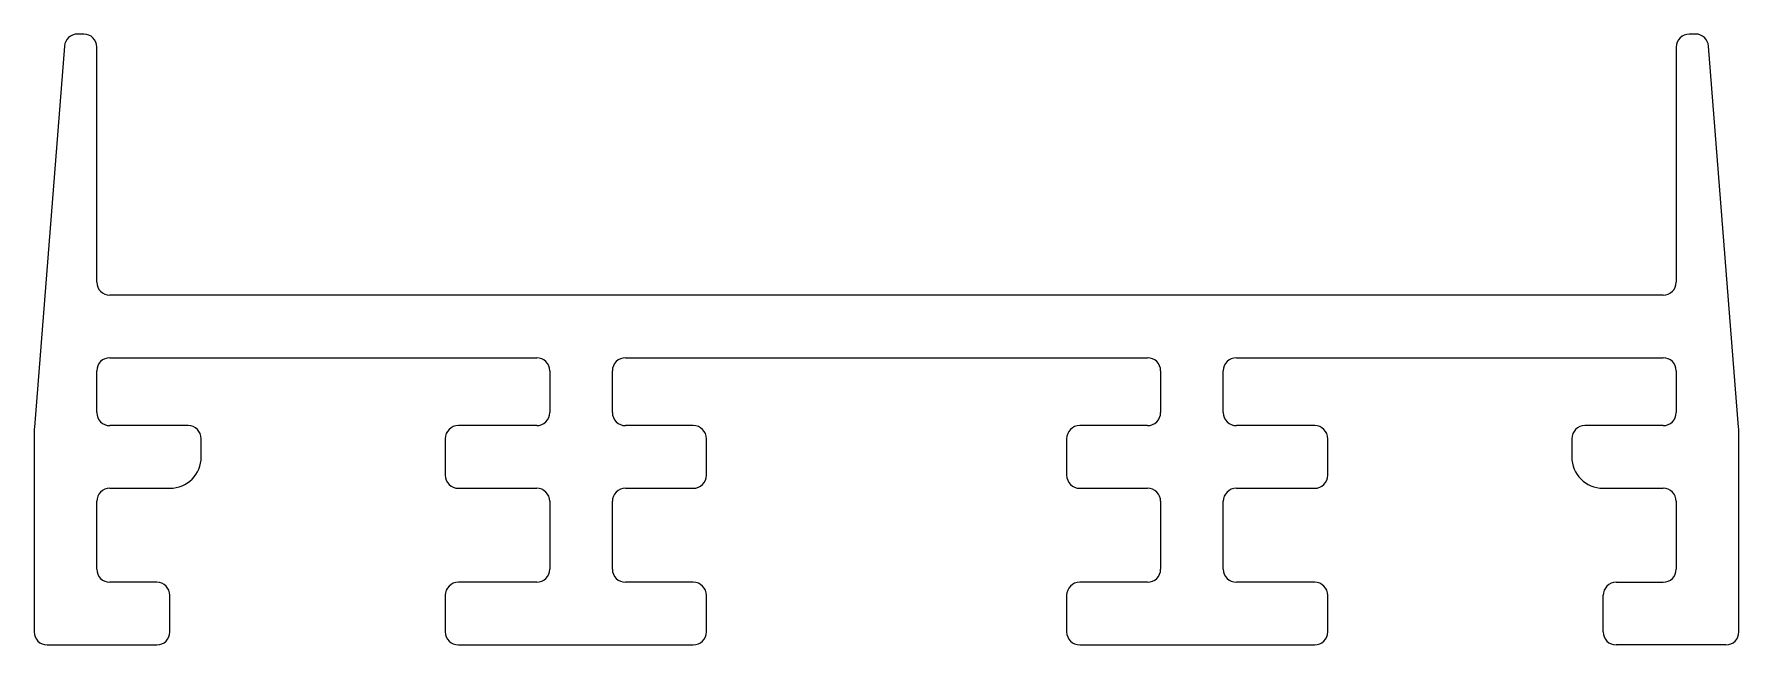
# Model space of a CAD drawing. Extents: x 2543.2 to 2575.9, y 1598.5 to 1610.2.
import ezdxf

# ---------------------------------------------------------------- set-up
doc = ezdxf.new("R2010")
doc.units = 0
doc.layers.get('0').update_dxf_attribs({"linetype": 'CONTINUOUS'})

msp = doc.modelspace()

# ---------------------------------------------------------------- linework, layer by layer
for p, q in [((2543.786, 1609.996), (2543.209, 1602.697)), ((2544.154, 1610.227), (2544.035, 1610.227)), ((2544.404, 1605.477), (2544.404, 1609.977)), ((2574.654, 1609.977), (2574.654, 1605.477)), ((2575.023, 1610.227), (2574.904, 1610.227)), ((2575.848, 1602.697), (2575.272, 1609.996)), ((2574.404, 1605.227), (2544.654, 1605.227)), ((2544.404, 1602.977), (2544.404, 1603.777)), ((2544.654, 1604.027), (2552.829, 1604.027)), ((2553.079, 1603.777), (2553.079, 1602.977)), ((2554.279, 1602.977), (2554.279, 1603.777)), ((2554.529, 1604.027), (2564.529, 1604.027)), ((2564.779, 1603.777), (2564.779, 1602.977)), ((2565.979, 1602.977), (2565.979, 1603.777)), ((2566.229, 1604.027), (2574.404, 1604.027)), ((2574.654, 1603.777), (2574.654, 1602.977)), ((2543.204, 1602.556), (2543.204, 1598.777)), ((2546.154, 1602.727), (2544.654, 1602.727)), ((2546.404, 1602.127), (2546.404, 1602.477)), ((2551.079, 1602.477), (2551.079, 1601.777)), ((2552.829, 1602.727), (2551.329, 1602.727)), ((2555.829, 1602.727), (2554.529, 1602.727)), ((2556.079, 1601.777), (2556.079, 1602.477)), ((2562.979, 1602.477), (2562.979, 1601.777)), ((2564.529, 1602.727), (2563.229, 1602.727)), ((2567.729, 1602.727), (2566.229, 1602.727)), ((2567.979, 1601.777), (2567.979, 1602.477)), ((2572.654, 1602.477), (2572.654, 1602.127)), ((2574.404, 1602.727), (2572.904, 1602.727)), ((2575.854, 1598.777), (2575.854, 1602.556)), ((2544.654, 1601.527), (2545.804, 1601.527)), ((2551.329, 1601.527), (2552.829, 1601.527)), ((2554.529, 1601.527), (2555.829, 1601.527)), ((2563.229, 1601.527), (2564.529, 1601.527)), ((2566.229, 1601.527), (2567.729, 1601.527)), ((2573.254, 1601.527), (2574.404, 1601.527)), ((2544.404, 1599.977), (2544.404, 1601.277)), ((2553.079, 1601.277), (2553.079, 1599.977)), ((2554.279, 1599.977), (2554.279, 1601.277)), ((2564.779, 1601.277), (2564.779, 1599.977)), ((2565.979, 1599.977), (2565.979, 1601.277)), ((2574.654, 1601.277), (2574.654, 1599.977)), ((2545.554, 1599.727), (2544.654, 1599.727)), ((2552.829, 1599.727), (2551.329, 1599.727)), ((2555.829, 1599.727), (2554.529, 1599.727)), ((2564.529, 1599.727), (2563.229, 1599.727)), ((2567.729, 1599.727), (2566.229, 1599.727)), ((2573.504, 1599.727), (2574.404, 1599.727)), ((2545.804, 1598.777), (2545.804, 1599.477)), ((2551.079, 1599.477), (2551.079, 1598.777)), ((2556.079, 1598.777), (2556.079, 1599.477)), ((2562.979, 1599.477), (2562.979, 1598.777)), ((2567.979, 1598.777), (2567.979, 1599.477)), ((2573.254, 1598.777), (2573.254, 1599.477)), ((2543.454, 1598.527), (2545.554, 1598.527)), ((2551.329, 1598.527), (2555.829, 1598.527)), ((2563.229, 1598.527), (2567.729, 1598.527)), ((2575.604, 1598.527), (2573.504, 1598.527))]:
    msp.add_line(p, q)
for centre, radius, start, end in [((2544.035, 1609.977), 0.25, 90, 175.486), ((2544.154, 1609.977), 0.25, 0, 90), ((2574.904, 1609.977), 0.25, 90, 180), ((2575.023, 1609.977), 0.25, 4.514, 90), ((2544.654, 1605.477), 0.25, 180, 270), ((2574.404, 1605.477), 0.25, 270, 0), ((2544.654, 1603.777), 0.25, 90, 180), ((2552.829, 1603.777), 0.25, 0, 90), ((2554.529, 1603.777), 0.25, 90, 180), ((2564.529, 1603.777), 0.25, 0, 90), ((2566.229, 1603.777), 0.25, 90, 180), ((2574.404, 1603.777), 0.25, 0, 90), ((2544.654, 1602.977), 0.25, 180, 270), ((2552.829, 1602.977), 0.25, 270, 0), ((2554.529, 1602.977), 0.25, 180, 270), ((2564.529, 1602.977), 0.25, 270, 0), ((2566.229, 1602.977), 0.25, 180, 270), ((2574.404, 1602.977), 0.25, 270, 0), ((2545.004, 1602.556), 1.8, 175.486, 180), ((2546.154, 1602.477), 0.25, 0, 90), ((2551.329, 1602.477), 0.25, 90, 180), ((2555.829, 1602.477), 0.25, 0, 90), ((2563.229, 1602.477), 0.25, 90, 180), ((2567.729, 1602.477), 0.25, 0, 90), ((2572.904, 1602.477), 0.25, 90, 180), ((2574.054, 1602.556), 1.8, 0, 4.514), ((2545.804, 1602.127), 0.6, 270, 0), ((2573.254, 1602.127), 0.6, 180, 270), ((2544.654, 1601.277), 0.25, 90, 180), ((2551.329, 1601.777), 0.25, 180, 270), ((2552.829, 1601.277), 0.25, 0, 90), ((2554.529, 1601.277), 0.25, 90, 180), ((2555.829, 1601.777), 0.25, 270, 0), ((2563.229, 1601.777), 0.25, 180, 270), ((2564.529, 1601.277), 0.25, 0, 90), ((2566.229, 1601.277), 0.25, 90, 180), ((2567.729, 1601.777), 0.25, 270, 360), ((2574.404, 1601.277), 0.25, 0, 90), ((2544.654, 1599.977), 0.25, 180, 270), ((2552.829, 1599.977), 0.25, 270, 0), ((2554.529, 1599.977), 0.25, 180, 270), ((2564.529, 1599.977), 0.25, 270, 0), ((2566.229, 1599.977), 0.25, 180, 270), ((2574.404, 1599.977), 0.25, 270, 0), ((2545.554, 1599.477), 0.25, 0, 90), ((2551.329, 1599.477), 0.25, 90, 180), ((2555.829, 1599.477), 0.25, 0, 90), ((2563.229, 1599.477), 0.25, 90, 180), ((2567.729, 1599.477), 0.25, 0, 90), ((2573.504, 1599.477), 0.25, 90, 180), ((2543.454, 1598.777), 0.25, 180, 270), ((2545.554, 1598.777), 0.25, 270, 0), ((2551.329, 1598.777), 0.25, 180, 270), ((2555.829, 1598.777), 0.25, 270, 360), ((2563.229, 1598.777), 0.25, 180, 270), ((2567.729, 1598.777), 0.25, 270, 360), ((2573.504, 1598.777), 0.25, 180, 270), ((2575.604, 1598.777), 0.25, 270, 0)]:
    msp.add_arc(centre, radius, start, end)

doc.saveas('drawing.dxf')
